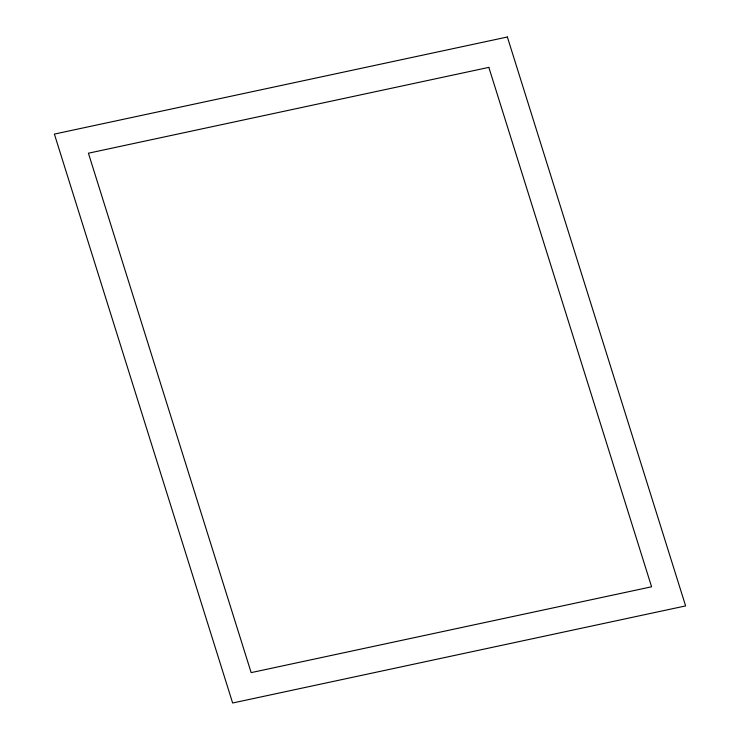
<?xml version="1.0" encoding="UTF-8"?>
<svg xmlns="http://www.w3.org/2000/svg" width="740" height="740" viewBox="0 0 740 740"><rect width="100%" height="100%" fill="white"/><g stroke="black" fill="none" stroke-linecap="round" stroke-linejoin="round"><path stroke-width="1.11" d="M507.363 37L54.381 134.088L232.638 703L685.619 605.912L507.363 37M488.844 67.377L88.412 153.208L251.156 672.623L651.588 586.792L488.844 67.377"/></g></svg>
